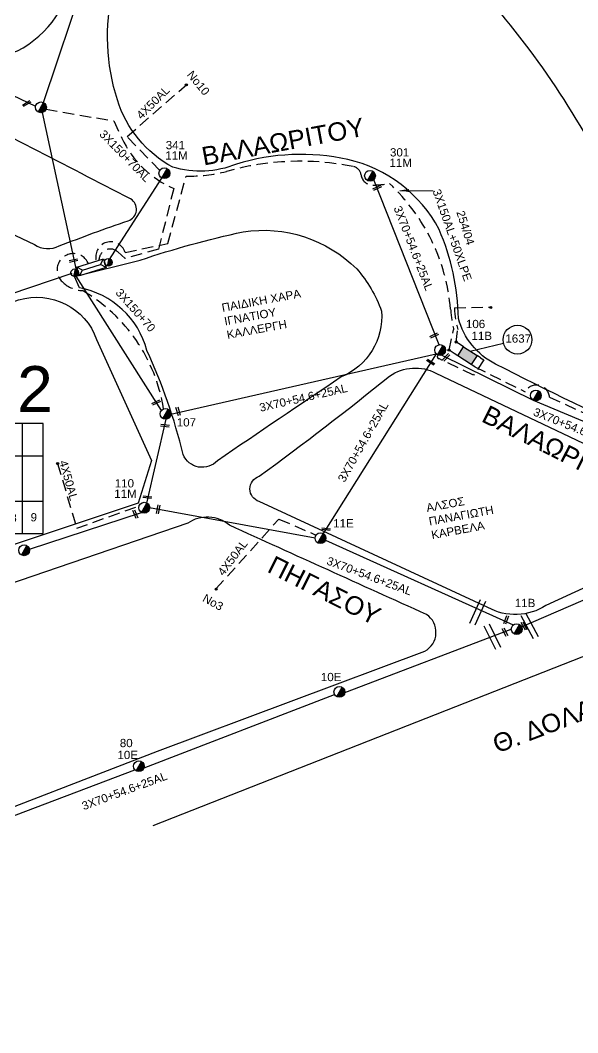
# Model space of a CAD drawing. Header units: millimetres. Extents: x 8791 to 11104, y 1833 to 2902.
# Drawn here: x 9785.7 to 9909.6, y 2087 to 2312.1 of the extents above; entities that cross this region are included whole.
import ezdxf
from ezdxf.enums import TextEntityAlignment as Align

# ---------------------------------------------------------------- set-up
doc = ezdxf.new("R2010")
doc.units = ezdxf.units.MM
doc.linetypes.add('DASHED', pattern=[19.05, 12.7, -6.35])
for name, color, linetype in [('Link Box 4 Διευθύνσεων', 7, 'Continuous'), ('Ασφαλειοκιβώτια Χ.Τ 9 αναχωρήσεων', 7, 'Continuous'), ('Γέφυρες Εναερίου Δικτύου', 7, 'Continuous'), ('Γυμνά εναέρια ΧΤ (3Φ)   4x50AL', 7, 'Continuous'), ('Γυμνά εναέρια ΧΤ και ΦΟΠ (1Φ)   2x50+16AL', 7, 'Continuous'), ('Γυμνά εναέρια ΧΤ και ΦΟΠ (3Φ)   4x50+16AL', 7, 'Continuous'), ('Επιγραφές - Σχήματα', 7, 'Continuous'), ('Καλώδια ΧΤ   3x150+70AL', 7, 'DASHED'), ('Καλώδια ΧΤ   3x150AL+50CU', 7, 'DASHED'), ('Καλώδια ΧΤ   3x150AL+50XLPE', 7, 'DASHED'), ('Μηχανική τομή', 7, 'Continuous'), ('Στύλος ΦΜ', 7, 'Continuous'), ('Στύλος ΦΜ @ 1', 7, 'Continuous'), ('Συνδέσεις', 7, 'Continuous'), ('Συνεστραμμένα ΧΤ   3x70+54.6+25AL', 7, 'SYN_LINE'), ('Συνεστραμμένα ΧΤ   4x120+25AL', 7, 'SYN_LINE'), ('Τομή', 7, 'Continuous'), ('Υποσταθμός εναέριος 2 στύλων', 7, 'Continuous'), ('Υποσταθμός πόλεως', 7, 'Continuous'), ('Υπόβαθρο ΔΕΗ', 7, 'Continuous')]:
    doc.layers.add(name, color=color, linetype=linetype)
doc.styles.add('ar', font='ARIAL.TTF')
doc.styles.get("Standard").update_dxf_attribs({"font": 'ARIAL.TTF'})
doc.linetypes.add('SYN_LINE', pattern='A,0.5,-0.0001,["/\\/\\/\\/",Standard,S=0.1,R=0,X=0,Y=-0.05],-0.25', length=0.7501)
doc.dimstyles.new('ISO-25', dxfattribs={"dimtxt": 2.5, "dimasz": 2.5, "dimexe": 1.25, "dimexo": 0.625, "dimtad": 1, "dimtxsty": 'Standard', "dimcen": 2.5, "dimadec": 0, "dimazin": 0, "dimtfac": 1, "dimtmove": 0, "dimatfit": 3, "dimfxl": 1, "dimarcsym": 0})

# ---------------------------------------------------------------- blocks, each defined once
blk = doc.blocks.new('ΥΠΑΡΧΩΝ ΤΣΙΜΕΝΤΕΝΙΟΣ ΣΤΥΛΟΣ')
at = {"layer": 'Στύλος ΦΜ'}
blk.add_hatch(color=256, dxfattribs=at).paths.add_polyline_path([(-1.29, -2.28, 0.574793), (2.62, 0, 0.268822), (1.3, 2.27)])
blk.add_line((-1.29, -2.28), (1.3, 2.27), dxfattribs=at)
blk.add_circle((0, 0), 2.62, dxfattribs=at)
at = {"layer": 'Στύλος ΦΜ', "flags": 4}
for tag, p in [('ΑΡΙΘΜΟΣ', (-4.68, 8.05)), ('ΤΥΠΟΣ', (-4.91, 3.03))]:
    blk.add_attdef(tag, p, '', height=4, dxfattribs=at)
blk = doc.blocks.new('ΥΠΟΣΤΑΘΜΟΣ ΕΝΑΕΡΙΟΣ ΕΠΙ 2 ΣΤΥΛΩΝ')
at = {"layer": 'Υποσταθμός εναέριος 2 στύλων', "linetype": 'Continuous'}
for points in [[(-11.97, -2.11, 0.574793), (-8.45, -0.07, 0.268822), (-9.64, 1.98)], [(9.68, -2.15, 0.574793), (13.19, -0.1, 0.268822), (12.01, 1.95)]]:
    blk.add_hatch(color=256, dxfattribs=at).paths.add_polyline_path(points)
for p, q in [((-11.97, -2.11), (-9.64, 1.98)), ((9.68, -2.15), (12.01, 1.95))]:
    blk.add_line(p, q, dxfattribs=at)
for centre in [(-10.81, -0.07), (10.84, -0.1)]:
    blk.add_circle(centre, 2.36, dxfattribs=at)
at = {"layer": 'Υποσταθμός πόλεως', "linetype": 'Continuous', "ltscale": 40}
blk.add_lwpolyline([(-8.57, 2.82), (8.57, 2.82), (8.57, -2.82), (-8.57, -2.82)], close=True, dxfattribs=at)
for points in [[(-5.75, 0), (-8.57, 2.82)], [(-8.57, -2.82), (-5.75, 0)], [(-5.75, 0), (5.75, 0)], [(5.75, 0), (8.57, 2.82)], [(8.57, -2.82), (5.75, 0)]]:
    blk.add_lwpolyline(points, dxfattribs=at)
at = {"layer": 'Υποσταθμός εναέριος 2 στύλων', "ltscale": 40, "flags": 1}
for tag, p in [('ΜΕΤΑΣΧΗΜΑΤΙΣΜΟΣ', (14.09, 2.51)), ('ΙΣΧΥΣ', (14.07, -0.28)), ('ΑΡΙΘΜΟΣ', (14.19, -3))]:
    blk.add_attdef(tag, p, '', height=1.8, dxfattribs=at)
blk = doc.blocks.new('ΤΟΜΗ')
at = {"layer": 'Τομή', "ltscale": 40}
for p, q in [((-5.68, 0), (5.68, 0)), ((5.68, -2.33), (-5.68, -2.33))]:
    blk.add_line(p, q, dxfattribs=at)
blk = doc.blocks.new('ΑΣΦΑΛΕΙΟΚΙΒΩΤΙΟ ΥΠΟΣΤΑΘΜΟΥ 9 ΑΝΑΧΩΡΗΣΕΩΝ')
at = {"layer": 'Ασφαλειοκιβώτια Χ.Τ 9 αναχωρήσεων', "ltscale": 40}
for p, q in [((-23.8, 40.36), (24.02, 40.36)), ((-9.72, 40.36), (-9.72, -40.64)), ((9.94, 40.36), (9.94, -40.64)), ((-23.8, 31.36), (24.02, 31.36)), ((-23.8, 22.36), (24.02, 22.36)), ((-23.8, 13.36), (24.02, 13.36)), ((-23.8, 4.36), (24.02, 4.36)), ((-23.8, -4.64), (24.02, -4.64)), ((-23.8, -13.64), (24.02, -13.64)), ((-23.8, -22.64), (24.02, -22.64)), ((-23.8, -31.64), (24.02, -31.64))]:
    blk.add_line(p, q, dxfattribs=at)
at = {"layer": 'Ασφαλειοκιβώτια Χ.Τ 9 αναχωρήσεων'}
blk.add_lwpolyline([(-23.8, -40.64), (24.02, -40.64), (24.02, 40.36), (-23.8, 40.36)], close=True, dxfattribs=at)
for s, rotation, p in [('1', 270, (-18.96, 37.31)), ('2', 270, (-18.6, 28.38)), ('3', 270, (-18.74, 18.97)), ('4', 270, (-18.26, 9.95)), ('5', 270, (-18.42, 0.93)), ('6', 274.9707, (-18.52, -8.21)), ('7', 270, (-19, -16.47)), ('8', 270, (-18.86, -26.29)), ('9', 266.863, (-18.5, -35))]:
    blk.add_text(s, height=3.6, rotation=rotation, dxfattribs=at).set_placement(p)
at = {"layer": 'Ασφαλειοκιβώτια Χ.Τ 9 αναχωρήσεων', "ltscale": 40}
for tag, height, p in [('ΟΝΟΜΑ', 5, (-0.16, 44.31)), ('ΚΕΙΜΕΝΟ 1', 2, (17.06, 35.59)), ('ΚΕΙΜΕΝΟ 2', 2, (17.06, 26.88)), ('ΚΕΙΜΕΝΟ 3', 2, (17.06, 17.69)), ('ΚΕΙΜΕΝΟ 4', 2, (17.06, 8.71)), ('ΚΕΙΜΕΝΟ 5', 2, (17.06, -0.13)), ('ΚΕΙΜΕΝΟ 6', 2, (17.06, -9.05)), ('ΚΕΙΜΕΝΟ 7', 2, (17.06, -18.13)), ('ΚΕΙΜΕΝΟ 8', 2, (17.06, -26.85)), ('ΚΕΙΜΕΝΟ 9', 2, (17.06, -35.99)), ('ΣΧ', 2, (-0.1, -42.64))]:
    blk.add_attdef(tag, text='', height=height, dxfattribs=at).set_placement(p, align=Align.MIDDLE_CENTER)
blk = doc.blocks.new('ΜΗΧΑΝΙΚΗ ΤΟΜΗ')
at = {"layer": 'Μηχανική τομή', "ltscale": 40}
for p, q in [((-1.89, 0.78), (1.89, 0.78)), ((1.89, 0), (-1.89, 0))]:
    blk.add_line(p, q, dxfattribs=at)
blk = doc.blocks.new('_ΣΥΝΔΕΣΗ')
at = {"layer": 'Συνδέσεις', "linetype": 'SYN_LINE', "ltscale": 40}
blk.add_hatch(color=256, dxfattribs=at).paths.add_polyline_path([(0.5, -0.01, 1), (-0.5, -0.01, 1)])
at = {"layer": 'Συνδέσεις'}
blk.add_circle((0, -0.01), 0.5, dxfattribs=at)
blk = doc.blocks.new('LINK BOX 4 ΑΝΑΧΩΡΗΣΕΩΝ')
at = {"layer": 'Link Box 4 Διευθύνσεων', "ltscale": 40}
blk.add_hatch(color=256, dxfattribs=at).paths.add_polyline_path([(-3.54, 0), (-3.54, -4.67), (3.54, -4.67), (3.54, 0)])
for p, q in [((-3.54, 0), (-5.33, 0)), ((5.33, 0), (3.54, 0)), ((-3.54, -4.67), (-5.33, -4.67)), ((5.33, -4.67), (3.54, -4.67))]:
    blk.add_line(p, q, dxfattribs=at)
blk.add_lwpolyline([(-3.54, -4.67), (-3.54, 0), (3.54, 0), (3.54, -4.67)], close=True, dxfattribs=at)

msp = doc.modelspace()

# ---------------------------------------------------------------- linework, layer by layer
at = {"layer": 'Γέφυρες Εναερίου Δικτύου', "color": 6}
msp.add_lwpolyline([(9813.87, 2204.76), (9818.15, 2223.41)], dxfattribs=at)
at = {"layer": 'Γυμνά εναέρια ΧΤ (3Φ)   4x50AL', "color": 173, "linetype": 'DASHED', "ltscale": 0.2}
msp.add_lwpolyline([(9816.73, 2278.74), (9809.46, 2286.25), (9822.91, 2298.01)], dxfattribs=at)
at = {"layer": 'Γυμνά εναέρια ΧΤ (3Φ)   4x50AL', "color": 6, "linetype": 'DASHED', "ltscale": 0.2}
msp.add_lwpolyline([(9794.03, 2213.55), (9798.26, 2199.15), (9812.14, 2204.11)], dxfattribs=at)
at = {"layer": 'Γυμνά εναέρια ΧΤ (3Φ)   4x50AL', "color": 85, "linetype": 'DASHED', "ltscale": 0.2}
msp.add_lwpolyline([(9829.21, 2185.66), (9843.23, 2201.21), (9851.45, 2197.64)], dxfattribs=at)
at = {"layer": 'Γυμνά εναέρια ΧΤ και ΦΟΠ (1Φ)   2x50+16AL', "color": 85}
msp.add_lwpolyline([(9798.09, 2255.23), (9817.07, 2225.35)], dxfattribs=at)
at = {"layer": 'Γυμνά εναέρια ΧΤ και ΦΟΠ (3Φ)   4x50+16AL', "color": 2}
for points in [[(9790.91, 2293.82), (9800.14, 2321.51)], [(9798.2, 2256.55), (9790.65, 2291.62)]]:
    msp.add_lwpolyline(points, dxfattribs=at)
at = {"layer": 'Γυμνά εναέρια ΧΤ και ΦΟΠ (3Φ)   4x50+16AL', "color": 1}
msp.add_lwpolyline([(9754.63, 2309.52), (9789.14, 2293.06)], dxfattribs=at)
at = {"layer": 'Γυμνά εναέρια ΧΤ και ΦΟΠ (3Φ)   4x50+16AL', "color": 173, "ltscale": 0.2}
for points in [[(9805.38, 2258.73), (9817.21, 2277.04)], [(9774.21, 2248.13), (9797.26, 2255.86)]]:
    msp.add_lwpolyline(points, dxfattribs=at)
at = {"layer": 'Καλώδια ΧΤ   3x150+70AL', "color": 1, "ltscale": 0.2}
msp.add_lwpolyline([(9791.44, 2292.38), (9806.49, 2289.73), (9808.28, 2285.93, 0.182134), (9819.82, 2274.72), (9816.44, 2261.21), (9809, 2259.14), (9807.38, 2260.61, 0.652737), (9803.21, 2258.75, 1.207881)], format="xyb", dxfattribs=at)
at = {"layer": 'Καλώδια ΧΤ   3x150+70AL', "color": 6, "ltscale": 0.2}
msp.add_lwpolyline([(9800.86, 2258.02), (9800.86, 2258.02, 1.275763), (9795.22, 2253.82, 0.174855), (9799.58, 2252.01, -0.223763), (9817.59, 2225.73)], format="xyb", dxfattribs=at)
at = {"layer": 'Καλώδια ΧΤ   3x150AL+50CU', "color": 0, "linetype": 'DASHED', "ltscale": 0.2}
for points in [[(9882.21, 2248.19), (9890.3, 2248.34)], [(9882.18, 2237.99), (9881.03, 2238.79), (9882.05, 2243.31)], [(9883.47, 2239.99), (9882.63, 2240.53), (9882.97, 2243.34)]]:
    msp.add_lwpolyline(points, dxfattribs=at)
for points in [[(9888.04, 2237.04), (9888.75, 2236.58), (9886.49, 2233.2), (9878.73, 2236.88, -0.659667), (9878.63, 2237.67)], [(9886.75, 2235.04), (9897.94, 2229.52, -0.741416), (9903.37, 2228.31)]]:
    msp.add_lwpolyline(points, format="xyb", dxfattribs=at)
msp.add_arc((9903.59, 2249.08), 21.4, 182.3772, 195.5329, dxfattribs=at)
at = {"layer": 'Καλώδια ΧΤ   3x150AL+50XLPE', "color": 151, "ltscale": 0.2}
for points in [[(9822.59, 2277.48, 0.064912), (9831.55, 2278.51, -0.119064), (9859.72, 2279.61, -0.318456), (9861.46, 2277.76, 0.37826), (9864.13, 2275.48, 0.039483), (9867.79, 2275.82, -0.185588), (9881.37, 2247.85, 0.035421), (9882.05, 2243.31, 0.158467)], [(9802.63, 2258.57, -0.991575), (9809.03, 2260.52), (9818.52, 2262.46), (9822.59, 2277.48)], [(9903.37, 2228.31, 0.002274), (9903.37, 2228.31), (9930.14, 2216.11), (9931.29, 2216.86, -0.562782), (9935.56, 2214.84), (9941.05, 2213.15), (9946.93, 2234.94), (9943.39, 2245.42), (9960.54, 2253.17)]]:
    msp.add_lwpolyline(points, format="xyb", dxfattribs=at)
at = {"layer": 'Συνεστραμμένα ΧΤ   3x70+54.6+25AL', "color": 85, "ltscale": 20}
for points in [[(9878.82, 2239.97), (9864.28, 2276.66)], [(9819.21, 2224.55), (9878.19, 2237.95)], [(9878.19, 2237.95), (9853.03, 2197.99)], [(9879.43, 2237.65), (9899.74, 2227.65)], [(9899.74, 2227.65), (9931.4, 2214.37)], [(9897.16, 2177.23), (9955.38, 2202.42)]]:
    msp.add_lwpolyline(points, dxfattribs=at)
at = {"layer": 'Συνεστραμμένα ΧΤ   3x70+54.6+25AL', "color": 6, "ltscale": 20}
for points in [[(9814.48, 2203.76), (9851.24, 2197.06)], [(9853.56, 2196.51), (9895.31, 2177.65)]]:
    msp.add_lwpolyline(points, dxfattribs=at)
at = {"layer": 'Συνεστραμμένα ΧΤ   3x70+54.6+25AL', "color": 5, "ltscale": 20}
for points in [[(9857.86, 2162.63), (9894.87, 2176.71)], [(9813.24, 2145.9), (9855.59, 2162.21)], [(9780.47, 2133.82), (9811.18, 2145.45)]]:
    msp.add_lwpolyline(points, dxfattribs=at)
at = {"layer": 'Συνεστραμμένα ΧΤ   4x120+25AL', "color": 6, "ltscale": 20}
msp.add_lwpolyline([(9787.75, 2194.49), (9812.68, 2202.68)], dxfattribs=at)
at = {"layer": 'Υπόβαθρο ΔΕΗ'}
for points in [[(10010.13, 2366.41, 0.03899), (9993.96, 2308.83, 0.128727), (9997.84, 2241.66, 0.042501), (10006.48, 2225.83), (9958.9, 2205.85), (9944.44, 2211.29), (9949.34, 2234.1, 0.053374), (9916.16, 2309.25, 0.114791), (9892.45, 2336.07, 0.077564), (9862.66, 2350.63, 0.028872), (9824.35, 2358.71, -0.004135), (9855.05, 2433.26, -0.002487), (10010.13, 2366.41, 0.208963)], [(9791.62, 2346.49), (9694.51, 2398.71), (9654.78, 2420.66, 0.234383), (9648.71, 2388.36, 0.157731), (9672.78, 2354.51, 0.098502), (9692.57, 2342.57, 0.006924), (9764.34, 2306.95, 0.221052), (9785.1, 2305.31, 0.247672), (9797.69, 2323.6, 0.223088), (9791.62, 2346.49, -1.697314)], [(9816.22, 2341.37, -0.058368), (9858.13, 2333.67, -0.122418), (9892.44, 2313.68, -0.072684), (9920.89, 2267.47, -0.023023), (9935.41, 2230.56, -0.618831), (9926.23, 2218.95, -0.014076), (9891.33, 2235.68, -0.212873), (9883.11, 2245.83, 0.099312), (9878.81, 2265.6, 0.217963), (9858.52, 2281.17, 0.1299), (9833.77, 2280.13, -0.170278), (9819.61, 2279.46, -0.195071), (9807.31, 2294.42, -0.136846), (9806.35, 2318.86, -0.01438), (9816.22, 2341.37, -0.6854)], [(9743.34, 2283.82), (9788.85, 2262.25, 0.264388), (9794.4, 2261.95, -0.009755), (9809.7, 2267.55, 0.645992), (9810.25, 2272.4, 0.001314), (9766.38, 2294.93, 0.248334), (9761.28, 2295.68, -0.012646), (9744.07, 2289.58, 0.643684), (9743.34, 2283.82, 0.455681)], [(9798.85, 2252.63), (9797.77, 2255.17), (9812.38, 2258.79, -0.028357), (9835.25, 2265.08, -0.238891), (9860.51, 2256.82, -0.09507), (9866.01, 2247.47, -0.326987), (9857.07, 2232.82, 0.001), (9829.55, 2214.17, -0.544048), (9821.91, 2215.53, 0.04949), (9813.87, 2238.7, 0.289386), (9798.85, 2252.63, -4.545972)], [(9802.7, 2241.13), (9814.88, 2214.22), (9811.93, 2204.74), (9734.26, 2178.87), (9720.9, 2174.23), (9713.91, 2179.23), (9701.92, 2214.38), (9704.61, 2220.28), (9785.36, 2249.93, -0.399822), (9802.7, 2241.13, -2.261817)], [(9878.12, 2233.67), (9939.09, 2204.66, -0.684735), (9939.32, 2198.87), (9902.57, 2181.99, -0.277355), (9889.69, 2181.53), (9838.83, 2205.09, -0.73336), (9838.83, 2210.73, 0.012094), (9867.82, 2233, -0.277467), (9878.12, 2233.67, 0.19747)], [(9822.93, 2200.27), (9728.01, 2167.8), (9666.45, 2147.39, 0.038961), (9646.59, 2107.93, 0.045714), (9641.75, 2097.22, 0.621229), (9651.49, 2087.34), (9739.48, 2119.92), (9816.19, 2149.59), (9875.64, 2171.82, 0.563976), (9876.02, 2179.97, -0.000442), (9832.24, 2199.81, 0.337991), (9822.93, 2200.27, 2.233448)]]:
    msp.add_lwpolyline(points, format="xyb", dxfattribs=at)
for points in [[(9885.76, 2238.52), (9893.14, 2240.33)], [(9949.77, 2185.89), (9815.18, 2132.95)]]:
    msp.add_lwpolyline(points, dxfattribs=at)
msp.add_circle((9896.25, 2241.09), 3.2, dxfattribs=at)

# ---------------------------------------------------------------- block references
at = {"layer": 'Link Box 4 Διευθύνσεων', "xscale": 0.5104822389464282, "yscale": 0.5104822389464282, "zscale": 0.5104822389464282, "rotation": 327.1508462561179}
msp.add_blockref('LINK BOX 4 ΑΝΑΧΩΡΗΣΕΩΝ', (9885.76, 2238.52), dxfattribs=at)
at = {"layer": 'Ασφαλειοκιβώτια Χ.Τ 9 αναχωρήσεων', "xscale": 0.5104822389464277, "yscale": 0.5104822389464277, "zscale": 0.5104822389464277, "rotation": 90}
msp.add_blockref('ΑΣΦΑΛΕΙΟΚΙΒΩΤΙΟ ΥΠΟΣΤΑΘΜΟΥ 9 ΑΝΑΧΩΡΗΣΕΩΝ', (9770.08, 2210.16), dxfattribs=at)
at = {"layer": 'Μηχανική τομή'}
for p, xscale, yscale, zscale, rotation in [((9787.02, 2293.76), 0.5104822389464513, 0.5104822389464513, 0.5104822389464513, 211.0549020995868), ((9864.96, 2275.05), 0.5104822389464483, 0.5104822389464483, 0.5104822389464483, 204.7155469950002), ((9797.51, 2258.87), 0.5104822389465066, 0.5104822389465066, 0.5104822389465066, 191.3243660144267), ((9877.62, 2242.22), 0.5104822389464483, 0.5104822389464483, 0.5104822389464483, 204.7155469950002), ((9877.03, 2236.26), 0.5104822389463732, 0.5104822389463732, 0.5104822389463732, 146.9154794014892), ((9880.27, 2237.3), 0.5104822389464764, 0.5104822389464764, 0.5104822389464764, 226.5142440756163), ((9815.83, 2227.28), 0.5104822389464483, 0.5104822389464483, 0.5104822389464483, 204.7155469950002), ((9820.98, 2225.2), 0.5104822389462209, 0.5104822389462209, 0.5104822389462209, 106.4546007524951), ((9817.91, 2222.17), 0.5104822389464193, 0.5104822389464193, 0.5104822389464193, 173.7554322726592), ((9814, 2206.27), 0.5104822389464193, 0.5104822389464193, 0.5104822389464193, 173.7554322726592), ((9811.11, 2202.21), 0.510482238946425, 0.510482238946425, 0.510482238946425, 291.7371545891439), ((9816.16, 2203.38), 0.5104822389464211, 0.5104822389464211, 0.5104822389464211, 259.4657676967348), ((9853.72, 2199.16), 0.5104822389464193, 0.5104822389464193, 0.5104822389464193, 173.7554322726592), ((9893.55, 2178.88), 0.5104822389464236, 0.5104822389464236, 0.5104822389464236, 249.0100170638778), ((9897.89, 2177.52), 0.510482238946533, 0.510482238946533, 0.510482238946533, 118.2684882495032), ((9893.63, 2176.15), 0.510482238946533, 0.510482238946533, 0.510482238946533, 118.2684882495032)]:
    msp.add_blockref('ΜΗΧΑΝΙΚΗ ΤΟΜΗ', p, dxfattribs=dict(at, xscale=xscale, yscale=yscale, zscale=zscale, rotation=rotation))
at = {"layer": 'Στύλος ΦΜ @ 1', "ltscale": 40, "xscale": 0.4594340150515993, "yscale": 0.4594340150515993, "zscale": 0.4594340150515993}
for p in [(9790.31, 2292.77), (9900.33, 2228.69)]:
    msp.add_blockref('ΥΠΑΡΧΩΝ ΤΣΙΜΕΝΤΕΝΙΟΣ ΣΤΥΛΟΣ', p, dxfattribs=at)
at = {"layer": 'Στύλος ΦΜ @ 1', "ltscale": 40}
ref = msp.add_blockref('ΥΠΑΡΧΩΝ ΤΣΙΜΕΝΤΕΝΙΟΣ ΣΤΥΛΟΣ', (9817.75, 2278.11), dxfattribs=dict(at, xscale=0.4594340150515993, yscale=0.4594340150515993, zscale=0.4594340150515993))
ref.add_attrib('ΤΥΠΟΣ', '11M', (9817.95, 2281.14), dxfattribs={"layer": 'Στύλος ΦΜ', "height": 1.838, "flags": 4})
ref.add_attrib('ΑΡΙΘΜΟΣ', '341', (9818.06, 2283.45), dxfattribs={"layer": 'Στύλος ΦΜ', "height": 1.838, "flags": 4})
ref = msp.add_blockref('ΥΠΑΡΧΩΝ ΤΣΙΜΕΝΤΕΝΙΟΣ ΣΤΥΛΟΣ', (9863.46, 2277.54), dxfattribs=dict(at, xscale=0.4594340150515993, yscale=0.4594340150515993, zscale=0.4594340150515993))
ref.add_attrib('ΤΥΠΟΣ', '11M', (9867.79, 2279.53), dxfattribs={"layer": 'Στύλος ΦΜ', "height": 1.838, "flags": 4})
ref.add_attrib('ΑΡΙΘΜΟΣ', '301', (9867.9, 2281.84), dxfattribs={"layer": 'Στύλος ΦΜ', "height": 1.838, "flags": 4})
ref = msp.add_blockref('ΥΠΑΡΧΩΝ ΤΣΙΜΕΝΤΕΝΙΟΣ ΣΤΥΛΟΣ', (9879.05, 2238.79), dxfattribs=dict(at, xscale=0.4594340150515993, yscale=0.4594340150515993, zscale=0.4594340150515993))
ref.add_attrib('ΤΥΠΟΣ', '11Β', (9886.02, 2241.03), dxfattribs={"layer": 'Στύλος ΦΜ', "height": 1.838, "flags": 4})
ref.add_attrib('ΑΡΙΘΜΟΣ', '106', (9884.78, 2243.67), dxfattribs={"layer": 'Στύλος ΦΜ', "height": 1.838, "flags": 4})
ref = msp.add_blockref('ΥΠΑΡΧΩΝ ΤΣΙΜΕΝΤΕΝΙΟΣ ΣΤΥΛΟΣ', (9818.01, 2224.6), dxfattribs=dict(at, xscale=0.4594340150515993, yscale=0.4594340150515993, zscale=0.4594340150515993))
ref.add_attrib('ΤΥΠΟΣ', '107', (9820.51, 2221.79), dxfattribs={"layer": 'Στύλος ΦΜ', "height": 1.838, "flags": 4})
ref = msp.add_blockref('ΥΠΑΡΧΩΝ ΤΣΙΜΕΝΤΕΝΙΟΣ ΣΤΥΛΟΣ', (9813.28, 2203.72), dxfattribs=dict(at, xscale=0.4594340150515993, yscale=0.4594340150515993, zscale=0.4594340150515993))
ref.add_attrib('ΤΥΠΟΣ', '11M', (9806.61, 2205.92), dxfattribs={"layer": 'Στύλος ΦΜ', "height": 1.838, "flags": 4})
ref.add_attrib('ΑΡΙΘΜΟΣ', '110', (9806.72, 2208.23), dxfattribs={"layer": 'Στύλος ΦΜ', "height": 1.838, "flags": 4})
ref = msp.add_blockref('ΥΠΑΡΧΩΝ ΤΣΙΜΕΝΤΕΝΙΟΣ ΣΤΥΛΟΣ', (9852.44, 2196.94), dxfattribs=dict(at, xscale=0.4594340150515993, yscale=0.4594340150515993, zscale=0.4594340150515993))
ref.add_attrib('ΤΥΠΟΣ', '11E', (9855.27, 2199.34), dxfattribs={"layer": 'Στύλος ΦΜ', "height": 1.838, "flags": 4})
ref = msp.add_blockref('ΥΠΑΡΧΩΝ ΤΣΙΜΕΝΤΕΝΙΟΣ ΣΤΥΛΟΣ', (9786.58, 2194.25), dxfattribs=dict(at, xscale=0.4594340150515993, yscale=0.4594340150515993, zscale=0.4594340150515993))
ref.add_attrib('ΤΥΠΟΣ', '10E', (9777.6, 2194.59), dxfattribs={"layer": 'Στύλος ΦΜ', "height": 1.838, "flags": 4})
ref = msp.add_blockref('ΥΠΑΡΧΩΝ ΤΣΙΜΕΝΤΕΝΙΟΣ ΣΤΥΛΟΣ', (9896.07, 2176.72), dxfattribs=dict(at, xscale=0.4594340150515993, yscale=0.4594340150515993, zscale=0.4594340150515993))
ref.add_attrib('ΤΥΠΟΣ', '11B', (9895.65, 2181.62), dxfattribs={"layer": 'Στύλος ΦΜ', "height": 1.838, "flags": 4})
ref = msp.add_blockref('ΥΠΑΡΧΩΝ ΤΣΙΜΕΝΤΕΝΙΟΣ ΣΤΥΛΟΣ', (9856.66, 2162.76), dxfattribs=dict(at, xscale=0.4594340150515993, yscale=0.4594340150515993, zscale=0.4594340150515993))
ref.add_attrib('ΤΥΠΟΣ', '10E', (9852.54, 2165.15), dxfattribs={"layer": 'Στύλος ΦΜ', "height": 1.838, "flags": 4})
ref = msp.add_blockref('ΥΠΑΡΧΩΝ ΤΣΙΜΕΝΤΕΝΙΟΣ ΣΤΥΛΟΣ', (9812.08, 2146.24), dxfattribs=dict(at, xscale=0.4594340150515993, yscale=0.4594340150515993, zscale=0.4594340150515993))
ref.add_attrib('ΤΥΠΟΣ', '10E', (9807.32, 2147.82), dxfattribs={"layer": 'Στύλος ΦΜ', "height": 1.838, "flags": 4})
ref.add_attrib('ΑΡΙΘΜΟΣ', '80', (9807.85, 2150.47), dxfattribs={"layer": 'Στύλος ΦΜ', "height": 1.838, "flags": 4})
at = {"layer": 'Συνδέσεις', "xscale": 0.4594340150518314, "yscale": 0.4594340150518314, "zscale": 0.4594340150518314}
for p in [(9822.64, 2297.77), (9890.31, 2248.27), (9882.63, 2240.58), (9881.02, 2238.78), (9794.03, 2213.55), (9829.27, 2185.6)]:
    msp.add_blockref('_ΣΥΝΔΕΣΗ', p, dxfattribs=at)
at = {"layer": 'Τομή'}
for p, xscale, yscale, zscale, rotation in [((9886.85, 2180.7), 0.5104822389464053, 0.5104822389464053, 0.5104822389464053, 65.51894005165784), ((9898.45, 2177.09), 0.510482238946389, 0.510482238946389, 0.510482238946389, 118.1217314495076), ((9890.15, 2174.8), 0.5104822389464487, 0.5104822389464487, 0.5104822389464487, 116.2747662342425)]:
    msp.add_blockref('ΤΟΜΗ', p, dxfattribs=dict(at, xscale=xscale, yscale=yscale, zscale=zscale, rotation=rotation))
at = {"layer": 'Υποσταθμός εναέριος 2 στύλων', "xscale": 0.3605335722319655, "yscale": 0.3605335722319655, "zscale": 0.3605335722319655, "rotation": 17.43063486491797}
msp.add_blockref('ΥΠΟΣΤΑΘΜΟΣ ΕΝΑΕΡΙΟΣ ΕΠΙ 2 ΣΤΥΛΩΝ', (9801.55, 2257.17), dxfattribs=at)

# ---------------------------------------------------------------- texts
at = {"layer": 'Γυμνά εναέρια ΧΤ (3Φ)   4x50AL', "ltscale": 20}
for rotation, p in [(44.9751, (9815.22, 2293.84)), (285.6239, (9796.47, 2209.81)), (53.0077, (9832.92, 2192.62))]:
    msp.add_text('4X50AL', height=1.838, rotation=rotation, dxfattribs=at).set_placement(p, align=Align.MIDDLE)
at = {"layer": 'Επιγραφές - Σχήματα', "ltscale": 20, "attachment_point": 1, "style": 'ar'}
for s, insert, char_height, width, rotation in [('Νο10', (9824.07, 2301.13), 1.838, 19.788, 309.5355), ('ΒΑΛΑΩΡΙΤΟΥ', (9825.74, 2283.83), 4.084, 34.5107, 10.4927), ('254/04', (9884.39, 2270.01), 1.838, 19.788, 287.4293), ('ΠΑΙΔΙΚΗ ΧΑΡΑ\\PΙΓΝΑΤΙΟΥ\\PΚΑΛΛΕΡΓΗ', (9830.35, 2249.08), 1.8377, 34.5107, 10.4927), ('ΒΑΛΑΩΡΙΤΟΥ', (9889.83, 2226.67), 4.084, 34.5107, 333.3388), ('ΑΛΣΟΣ\\PΠΑΝΑΓΙΩΤΗ\\PΚΑΡΒΕΛΑ', (9875.82, 2204.57), 1.838, 34.5107, 10.4927), ('ΠΗΓΑΣΟΥ', (9842.19, 2193.2), 4.084, 34.5107, 333.3388), ('Νο3', (9826.96, 2184.64), 1.838, 19.788, 330.8553), ('Θ. ΔΟΛΑΣΙΚ', (9890.26, 2152.85), 4.084, 37.4993, 21.0536)]:
    msp.add_mtext(s, dxfattribs=dict(at, insert=insert, char_height=char_height, width=width, rotation=rotation))
for s, insert, char_height, width in [('1637', (9893.55, 2242.27), 1.838, 13.2125), ('ΦΨ-32', (9749.05, 2235.22), 10.21, 19.788)]:
    msp.add_mtext(s, dxfattribs=dict(at, insert=insert, char_height=char_height, width=width))
at = {"layer": 'Καλώδια ΧΤ   3x150+70AL', "ltscale": 0.2}
msp.add_text('3X150+70AL', height=1.838, rotation=314.4218, dxfattribs=at).set_placement((9809.02, 2281.96), align=Align.MIDDLE)
at = {"layer": 'Καλώδια ΧΤ   3x150+70AL', "ltscale": 20, "insert": (9808.14, 2252.67), "char_height": 1.838, "width": 16.5501, "attachment_point": 1, "rotation": 311.4635, "style": 'ar'}
msp.add_mtext('3Χ150+70', dxfattribs=at)
at = {"layer": 'Καλώδια ΧΤ   3x150AL+50XLPE', "ltscale": 0.2}
msp.add_text('3X150AL+50XLPE', height=1.8377, rotation=289.2651, dxfattribs=at).set_placement((9881.75, 2264.35), align=Align.MIDDLE)
at = {"layer": 'Συνεστραμμένα ΧΤ   3x70+54.6+25AL', "ltscale": 20}
for rotation, p in [(291.1091, (9873.13, 2261.42)), (12.907, (9848.65, 2228.18)), (60.45, (9861.92, 2218.36)), (338.0567, (9909.19, 2221.44)), (339.5149, (9863.33, 2188.54)), (20.2371, (9808.88, 2140.75))]:
    msp.add_text('3X70+54.6+25AL', height=1.8377, rotation=rotation, dxfattribs=at).set_placement(p, align=Align.MIDDLE)

# ---------------------------------------------------------------- leaders
at = {"layer": 'Επιγραφές - Σχήματα', "ltscale": 40}
msp.add_leader([(9870.1, 2274.29), (9877.48, 2274.18)], dimstyle='ISO-25', override={"dimasz": 2, "dimtad": 0}, dxfattribs=at)

doc.saveas('drawing.dxf')
